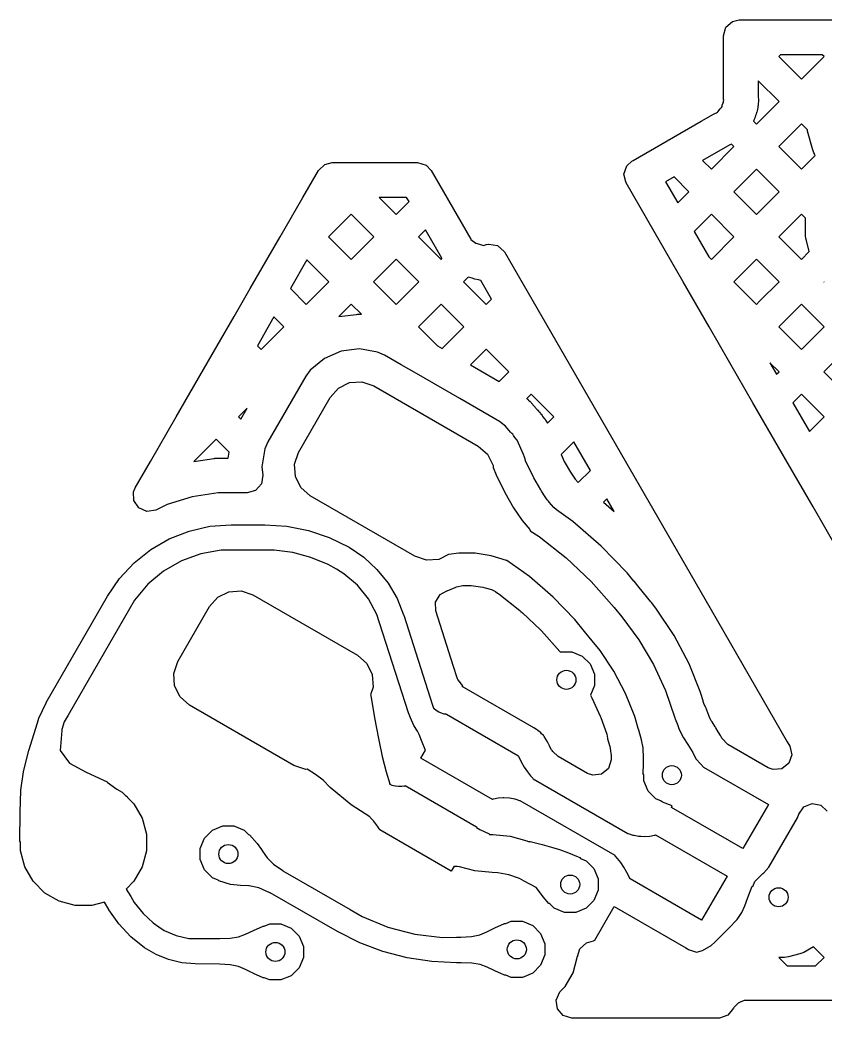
# Model space of a CAD drawing. Extents: x 121.6 to 197.9, y -113.4 to -69.2.
# Drawn here: x 160.05 to 166.39, y -95.25 to -87.4 of the extents above; entities that cross this region are included whole.
import ezdxf

# ---------------------------------------------------------------- set-up
doc = ezdxf.new("R2010")
doc.units = 0
doc.layers.add('BLACK', color=7, linetype='CONTINUOUS')

msp = doc.modelspace()

# ---------------------------------------------------------------- linework, layer by layer
at = {"layer": 'BLACK', "linetype": 'CONTINUOUS'}
for p, q in [((165.605184, -87.456961), (165.657988, -87.411206)), ((165.657988, -87.411206), (165.709499, -87.4)), ((165.709499, -87.4), (170.728989, -87.4)), ((165.585499, -87.524), (165.605184, -87.456961)), ((165.585499, -87.687811), (165.585499, -87.524)), ((166.035722, -87.673), (166.02091, -87.687811)), ((166.362482, -87.673), (166.035722, -87.673)), ((166.377293, -87.687811), (166.362482, -87.673)), ((165.585499, -88.00674), (165.585499, -87.687811)), ((166.02091, -87.687811), (166.199102, -87.866002)), ((166.199102, -87.866002), (166.377293, -87.687811)), ((166.023032, -88.042071), (165.858499, -87.877538)), ((165.858499, -87.877538), (165.858499, -87.996974)), ((165.858499, -87.996974), (165.860103, -88.009161)), ((165.574762, -88.079689), (165.576991, -88.071368)), ((165.576991, -88.071368), (165.582208, -88.056002)), ((165.582208, -88.056002), (165.582271, -88.055851)), ((165.582271, -88.055851), (165.585499, -88.048058)), ((165.58656, -88.022924), (165.585499, -88.00674)), ((165.585499, -88.048052), (165.587135, -88.039831)), ((165.585499, -88.048058), (165.585499, -88.048052)), ((165.587684, -88.031463), (165.58656, -88.022924)), ((165.587135, -88.039831), (165.587682, -88.031468)), ((165.587682, -88.031468), (165.587684, -88.031463)), ((165.844841, -88.220263), (166.023032, -88.042071)), ((165.85766, -88.076109), (165.855875, -88.088137)), ((165.857722, -88.075469), (165.85766, -88.076109)), ((165.857833, -88.074803), (165.857722, -88.075469)), ((165.859221, -88.062731), (165.857833, -88.074803)), ((165.860979, -88.035905), (165.859221, -88.062731)), ((165.860103, -88.009161), (165.861096, -88.021251)), ((165.861177, -88.023705), (165.860979, -88.035905)), ((165.861096, -88.021251), (165.861177, -88.023705)), ((165.410101, -88.196815), (165.508587, -88.139954)), ((165.508587, -88.139954), (165.523127, -88.132785)), ((165.523127, -88.132785), (165.531089, -88.129488)), ((165.531089, -88.129488), (165.531091, -88.129485)), ((165.531091, -88.129485), (165.538057, -88.12483)), ((165.538057, -88.12483), (165.544365, -88.119299)), ((165.544365, -88.119299), (165.544368, -88.119298)), ((165.544368, -88.119298), (165.54961, -88.112465)), ((165.54961, -88.112465), (165.560308, -88.100268)), ((165.560308, -88.100268), (165.566393, -88.094184)), ((165.566393, -88.094184), (165.566394, -88.09418)), ((165.566394, -88.09418), (165.571052, -88.08721)), ((165.571052, -88.08721), (165.574757, -88.079694)), ((165.574757, -88.079694), (165.574762, -88.079689)), ((165.838163, -88.151453), (165.834986, -88.163317)), ((165.842855, -88.140132), (165.838163, -88.151453)), ((165.846963, -88.128652), (165.842855, -88.140132)), ((165.847676, -88.126301), (165.846963, -88.128652)), ((165.85063, -88.114505), (165.847676, -88.126301)), ((165.855875, -88.088137), (165.85063, -88.114505)), ((164.875519, -88.505457), (165.410101, -88.196815)), ((165.825553, -88.188381), (165.821393, -88.196815)), ((165.821393, -88.196815), (165.844841, -88.220263)), ((165.830389, -88.177228), (165.825553, -88.188381)), ((165.831255, -88.174928), (165.830389, -88.177228)), ((165.834986, -88.163317), (165.831255, -88.174928)), ((166.199102, -88.218141), (166.02091, -88.396332)), ((166.246388, -88.265427), (166.199102, -88.218141)), ((166.246641, -88.266698), (166.246388, -88.265427)), ((166.248487, -88.274619), (166.246641, -88.266698)), ((166.285523, -88.412835), (166.248487, -88.274619)), ((165.63661, -88.381273), (165.421515, -88.505457)), ((165.647965, -88.376571), (165.63661, -88.381273)), ((165.648675, -88.376235), (165.647965, -88.376571)), ((165.668772, -88.396332), (165.648675, -88.376235)), ((165.490581, -88.574523), (165.668772, -88.396332)), ((166.02091, -88.396332), (166.199101, -88.574523)), ((166.199101, -88.574523), (166.307957, -88.465666)), ((166.287875, -88.420589), (166.285523, -88.412835)), ((166.288401, -88.422139), (166.287875, -88.420589)), ((166.291262, -88.429741), (166.288401, -88.422139)), ((166.298108, -88.44627), (166.291262, -88.429741)), ((166.30146, -88.453668), (166.298108, -88.44627)), ((166.302184, -88.455136), (166.30146, -88.453668)), ((166.306006, -88.462287), (166.302184, -88.455136)), ((166.307957, -88.465666), (166.306006, -88.462287)), ((162.398629, -88.58409), (162.449196, -88.535875)), ((162.449196, -88.535875), (162.506016, -88.522091)), ((162.506016, -88.522091), (163.178705, -88.522091)), ((163.178705, -88.522091), (163.245744, -88.541776)), ((163.245744, -88.541776), (163.286091, -88.58409)), ((164.80265, -88.6133), (164.825503, -88.547273)), ((164.825503, -88.547273), (164.864508, -88.511814)), ((164.864508, -88.511814), (164.875519, -88.505457)), ((165.421515, -88.505457), (165.490581, -88.574523)), ((162.276808, -88.795091), (162.398629, -88.58409)), ((163.286091, -88.58409), (163.382221, -88.750592)), ((164.817312, -88.673736), (164.80265, -88.6133)), ((165.844841, -88.572401), (165.666649, -88.750592)), ((166.023032, -88.750592), (165.844841, -88.572401)), ((164.819122, -88.681197), (164.817312, -88.673736)), ((165.039356, -89.062653), (164.819122, -88.681197)), ((165.198268, -88.634349), (165.130047, -88.673736)), ((165.130047, -88.673736), (165.225697, -88.839406)), ((165.314511, -88.750592), (165.198268, -88.634349)), ((163.382221, -88.750592), (163.598439, -89.125093)), ((165.225697, -88.839406), (165.314511, -88.750592)), ((165.666649, -88.750592), (165.844841, -88.928784)), ((165.844841, -88.928784), (166.023032, -88.750592)), ((162.097967, -89.104853), (162.276808, -88.795091)), ((163.09268, -88.795091), (162.877064, -88.795091)), ((162.877064, -88.795091), (163.010757, -88.928784)), ((163.010757, -88.928784), (163.111628, -88.827912)), ((163.111628, -88.827912), (163.09268, -88.795091)), ((162.656497, -88.926662), (162.478305, -89.104853)), ((162.834687, -89.104852), (162.656497, -88.926662)), ((165.49058, -88.926661), (165.354588, -89.062653)), ((165.668772, -89.104853), (165.49058, -88.926661)), ((166.199102, -88.926662), (166.02091, -89.104853)), ((166.219839, -88.947399), (166.199102, -88.926662)), ((166.2315, -88.95906), (166.219839, -88.947399)), ((166.2315, -89.081548), (166.2315, -88.95906)), ((163.240519, -89.051159), (163.186826, -89.104852)), ((163.369427, -89.274433), (163.240519, -89.051159)), ((165.268252, -89.459113), (165.039356, -89.062653)), ((165.354588, -89.062653), (165.469878, -89.26234)), ((166.231765, -89.089656), (166.2315, -89.081548)), ((166.231872, -89.091289), (166.231765, -89.089656)), ((166.232668, -89.09937), (166.231872, -89.091289)), ((161.862461, -89.512761), (162.097967, -89.104853)), ((162.478305, -89.104853), (162.656497, -89.283044)), ((162.656497, -89.283044), (162.834688, -89.104853)), ((162.834688, -89.104853), (162.834687, -89.104852)), ((163.186826, -89.104852), (163.365017, -89.283044)), ((163.598439, -89.125093), (163.599132, -89.126292)), ((163.599132, -89.126292), (163.636215, -89.154747)), ((163.636215, -89.154747), (163.638741, -89.156685)), ((163.638741, -89.156685), (163.683071, -89.168563)), ((163.683071, -89.168563), (163.690821, -89.170914)), ((163.690821, -89.170914), (163.699318, -89.173798)), ((163.699318, -89.173798), (163.719905, -89.165271)), ((163.719905, -89.165271), (163.736467, -89.163091)), ((163.736467, -89.163091), (163.736469, -89.163089)), ((163.736469, -89.163089), (163.738623, -89.162806)), ((163.738623, -89.162806), (163.807658, -89.173574)), ((163.807658, -89.173574), (163.859912, -89.219955)), ((165.490581, -89.283044), (165.668772, -89.104853)), ((166.02091, -89.104853), (166.199101, -89.283043)), ((166.235004, -89.117109), (166.232668, -89.09937)), ((166.236322, -89.125093), (166.235004, -89.117109)), ((166.236641, -89.126698), (166.236322, -89.125093)), ((166.238487, -89.134619), (166.236641, -89.126698)), ((166.26153, -89.220614), (166.238487, -89.134619)), ((163.859912, -89.219955), (163.862192, -89.223746)), ((163.862192, -89.223746), (165.438421, -91.953853)), ((166.199101, -89.283043), (166.26153, -89.220614)), ((162.308137, -89.286823), (162.177692, -89.512761)), ((162.480427, -89.459113), (162.308137, -89.286823)), ((163.010757, -89.280922), (162.832565, -89.459113)), ((163.188948, -89.459113), (163.010757, -89.280922)), ((163.365017, -89.283044), (163.371074, -89.276987)), ((163.371074, -89.276987), (163.369427, -89.274433)), ((165.469878, -89.26234), (165.490581, -89.283044)), ((165.844841, -89.280922), (165.666649, -89.459113)), ((166.023032, -89.459113), (165.844841, -89.280922)), ((162.302236, -89.637305), (162.480427, -89.459113)), ((162.832565, -89.459113), (163.010757, -89.637305)), ((163.010757, -89.637305), (163.188948, -89.459113)), ((163.577338, -89.422861), (163.541086, -89.459113)), ((163.541086, -89.459113), (163.719278, -89.637305)), ((163.607681, -89.430991), (163.577338, -89.422861)), ((163.629311, -89.438335), (163.607681, -89.430991)), ((163.657022, -89.444321), (163.629311, -89.438335)), ((163.657657, -89.444383), (163.657022, -89.444321)), ((163.677397, -89.449673), (163.657657, -89.444383)), ((163.761404, -89.595178), (163.677397, -89.449673)), ((165.472784, -89.813374), (165.268252, -89.459113)), ((165.666649, -89.459113), (165.844841, -89.637305)), ((165.8708, -89.611346), (166.023032, -89.459113)), ((166.3757, -89.458583), (166.37517, -89.459113)), ((166.37517, -89.459113), (166.378653, -89.462596)), ((166.377476, -89.461062), (166.3757, -89.458583)), ((166.378653, -89.462596), (166.377476, -89.461062)), ((161.735836, -89.732081), (161.862461, -89.512761)), ((162.177692, -89.512761), (162.302236, -89.637305)), ((162.656497, -89.635183), (162.559598, -89.732081)), ((162.736376, -89.715062), (162.656497, -89.635183)), ((163.365018, -89.635183), (163.186826, -89.813374)), ((163.543209, -89.813374), (163.365018, -89.635183)), ((163.719278, -89.637305), (163.761404, -89.595178)), ((165.844841, -89.637305), (165.8708, -89.611346)), ((166.199102, -89.635183), (166.02091, -89.813374)), ((166.377292, -89.813373), (166.199102, -89.635183)), ((162.559598, -89.732081), (162.697951, -89.715538)), ((162.697951, -89.715538), (162.706772, -89.714802)), ((162.706772, -89.714802), (162.708556, -89.714717)), ((162.708556, -89.714717), (162.717404, -89.714611)), ((162.717404, -89.714611), (162.736376, -89.715062)), ((161.603124, -89.961945), (161.735836, -89.732081)), ((162.0488, -89.736007), (161.918355, -89.961945)), ((162.126167, -89.813374), (162.0488, -89.736007)), ((161.947975, -89.991565), (162.126167, -89.813374)), ((163.186826, -89.813374), (163.335454, -89.962002)), ((163.372939, -89.983643), (163.543209, -89.813374)), ((165.635676, -90.095511), (165.472784, -89.813374)), ((166.02091, -89.813374), (166.199102, -89.991565)), ((166.199102, -89.991565), (166.377293, -89.813374)), ((166.377293, -89.813374), (166.377292, -89.813373)), ((161.279836, -90.521895), (161.603124, -89.961945)), ((161.918355, -89.961945), (161.947975, -89.991565)), ((162.577761, -90.004854), (162.445467, -90.061505)), ((162.577764, -90.004853), (162.577761, -90.004854)), ((162.72067, -89.987765), (162.577764, -90.004853)), ((162.720672, -89.987766), (162.72067, -89.987765)), ((162.862597, -90.011632), (162.720672, -89.987766)), ((162.862598, -90.011632), (162.862597, -90.011632)), ((162.8626, -90.011633), (162.862598, -90.011632)), ((162.917429, -90.035889), (162.8626, -90.011633)), ((163.050184, -90.112535), (162.917429, -90.035889)), ((163.335454, -89.962002), (163.372939, -89.983643)), ((163.719278, -89.989443), (163.596185, -90.112535)), ((163.897469, -90.167634), (163.719278, -89.989443)), ((166.553362, -89.989443), (166.37517, -90.167634)), ((162.445467, -90.061505), (162.334481, -90.153143)), ((163.169232, -90.181267), (163.050184, -90.112535)), ((163.596185, -90.112535), (163.822122, -90.242979)), ((165.817365, -90.410206), (165.635676, -90.095511)), ((165.950909, -90.095511), (166.003707, -90.18696)), ((166.023032, -90.167634), (165.950909, -90.095511)), ((162.334481, -90.153143), (162.299134, -90.201551)), ((163.510557, -90.37833), (163.169232, -90.181267)), ((163.822122, -90.242979), (163.897469, -90.167634)), ((166.003707, -90.18696), (166.023032, -90.167634)), ((166.37517, -90.167634), (166.553362, -90.345826)), ((162.299125, -90.201566), (162.001257, -90.717491)), ((162.299134, -90.201551), (162.299125, -90.201566)), ((162.556448, -90.294931), (162.643933, -90.251788)), ((162.643933, -90.251788), (162.741269, -90.245408)), ((162.741269, -90.245408), (162.833638, -90.276763)), ((162.492132, -90.36827), (162.556448, -90.294931)), ((162.833638, -90.276763), (163.656362, -90.751763)), ((164.073538, -90.343703), (164.038911, -90.37833)), ((164.251729, -90.521894), (164.073538, -90.343703)), ((166.199101, -90.343703), (166.132599, -90.410206)), ((166.377293, -90.521895), (166.199101, -90.343703)), ((162.242132, -90.801282), (162.492132, -90.36827)), ((163.823064, -90.558755), (163.510557, -90.37833)), ((164.038911, -90.37833), (164.039376, -90.37867)), ((164.039376, -90.37867), (164.045512, -90.383453)), ((164.045512, -90.383453), (164.046714, -90.384452)), ((164.046714, -90.384452), (164.052491, -90.389566)), ((164.052491, -90.389566), (164.064919, -90.401276)), ((164.064919, -90.401276), (164.070376, -90.406748)), ((164.070376, -90.406748), (164.071444, -90.407888)), ((164.071444, -90.407888), (164.076571, -90.413715)), ((164.076571, -90.413715), (164.114612, -90.459788)), ((166.076702, -90.85939), (165.817365, -90.410206)), ((166.132599, -90.410206), (166.263044, -90.636143)), ((161.838793, -90.452886), (161.769785, -90.521895)), ((161.788275, -90.540385), (161.838793, -90.452886)), ((164.114612, -90.459788), (164.117522, -90.4625)), ((164.117522, -90.4625), (164.120733, -90.465603)), ((164.120733, -90.465603), (164.121352, -90.466223)), ((164.121352, -90.466223), (164.124287, -90.469264)), ((164.124287, -90.469264), (164.130826, -90.476276)), ((164.130826, -90.476276), (164.133737, -90.47951)), ((164.133737, -90.47951), (164.134314, -90.480174)), ((164.134314, -90.480174), (164.137126, -90.483527)), ((164.137126, -90.483527), (164.14724, -90.496031)), ((164.14724, -90.496031), (164.149877, -90.49941)), ((164.149877, -90.49941), (164.150405, -90.500111)), ((164.150405, -90.500111), (164.153, -90.503687)), ((164.153, -90.503687), (164.158496, -90.511552)), ((161.077634, -90.872119), (161.279836, -90.521895)), ((161.769785, -90.521895), (161.788275, -90.540385)), ((163.82307, -90.558759), (163.823064, -90.558755)), ((163.823071, -90.55876), (163.82307, -90.558759)), ((163.837211, -90.569085), (163.823071, -90.55876)), ((163.87149, -90.594115), (163.837211, -90.569085)), ((164.158496, -90.511552), (164.16093, -90.515169)), ((164.16093, -90.515169), (164.161408, -90.515907)), ((164.161408, -90.515907), (164.162827, -90.518185)), ((164.162827, -90.518185), (164.179855, -90.538807)), ((164.179855, -90.538807), (164.185248, -90.545836)), ((164.185248, -90.545836), (164.186284, -90.547291)), ((164.186284, -90.547291), (164.191154, -90.554675)), ((164.191154, -90.554675), (164.201315, -90.571345)), ((164.201315, -90.571345), (164.201661, -90.571962)), ((164.201661, -90.571962), (164.251729, -90.521894)), ((166.263044, -90.636143), (166.377293, -90.521895)), ((163.871492, -90.594116), (163.87149, -90.594115)), ((163.91029, -90.641106), (163.871492, -90.594116)), ((163.921364, -90.652866), (163.91029, -90.641106)), ((163.927889, -90.658947), (163.921364, -90.652866)), ((163.931971, -90.663993), (163.927889, -90.658947)), ((163.931972, -90.663995), (163.931971, -90.663993)), ((163.934519, -90.668248), (163.931972, -90.663995)), ((161.593714, -90.697963), (161.419558, -90.872119)), ((161.695547, -90.799796), (161.593714, -90.697963)), ((162.001257, -90.717491), (161.977, -90.772322)), ((163.945275, -90.683478), (163.934519, -90.668248)), ((163.963125, -90.705097), (163.945275, -90.683478)), ((163.963125, -90.705098), (163.963125, -90.705097)), ((163.963126, -90.705099), (163.963125, -90.705098)), ((164.011479, -90.818015), (163.963126, -90.705099)), ((164.408969, -90.716793), (164.307747, -90.818015)), ((164.539414, -90.94273), (164.408969, -90.716793)), ((161.687698, -90.846472), (161.695547, -90.799796)), ((161.977, -90.772322), (161.953134, -90.914247)), ((162.210777, -90.893651), (162.242132, -90.801282)), ((163.656362, -90.751763), (163.729701, -90.816079)), ((163.729701, -90.816079), (163.772844, -90.903565)), ((164.019778, -90.837395), (164.011479, -90.818015)), ((164.307747, -90.818015), (164.333614, -90.871486)), ((160.956991, -91.081078), (161.077634, -90.872119)), ((161.419558, -90.872119), (161.574464, -90.848766)), ((161.574464, -90.848766), (161.579023, -90.848165)), ((161.579023, -90.848165), (161.579952, -90.84806)), ((161.579952, -90.84806), (161.584604, -90.847622)), ((161.584604, -90.847622), (161.594791, -90.846858)), ((161.594791, -90.846858), (161.599422, -90.846598)), ((161.599422, -90.846598), (161.600356, -90.846563)), ((161.600356, -90.846563), (161.604994, -90.846476)), ((161.604994, -90.846476), (161.687698, -90.846472)), ((162.217156, -90.990987), (162.210777, -90.893651)), ((164.022075, -90.845967), (164.019778, -90.837395)), ((164.022703, -90.845798), (164.022075, -90.845967)), ((164.028073, -90.866068), (164.022703, -90.845798)), ((164.029177, -90.868686), (164.028073, -90.866068)), ((164.031802, -90.874492), (164.029177, -90.868686)), ((164.074257, -90.962252), (164.031802, -90.874492)), ((164.333614, -90.871486), (164.381867, -90.956563)), ((166.290914, -91.230416), (166.076702, -90.85939)), ((161.961089, -90.980778), (161.949503, -91.04968)), ((161.953134, -90.914247), (161.953133, -90.914249)), ((161.953133, -90.914249), (161.961089, -90.980778)), ((163.772844, -90.903565), (163.773993, -90.921108)), ((163.773993, -90.921108), (163.797554, -90.976975)), ((163.797554, -90.976975), (163.797555, -90.976977)), ((163.797555, -90.976977), (163.865387, -91.117197)), ((164.089983, -90.994761), (164.074257, -90.962252)), ((164.381867, -90.956563), (164.420168, -91.012448)), ((164.44315, -91.038994), (164.539414, -90.94273)), ((161.949503, -91.04968), (161.902505, -91.101381)), ((162.260299, -91.078473), (162.217156, -90.990987)), ((164.093748, -91.001936), (164.089983, -90.994761)), ((164.147526, -91.096755), (164.093748, -91.001936)), ((164.420168, -91.012448), (164.44315, -91.038994)), ((160.944714, -91.110577), (160.956991, -91.081078)), ((160.946141, -91.180432), (160.944714, -91.110577)), ((161.610103, -91.119476), (161.40616, -91.150223)), ((161.610116, -91.119475), (161.610103, -91.119476)), ((161.764533, -91.11947), (161.610116, -91.119475)), ((161.764629, -91.119498), (161.764533, -91.11947)), ((161.778736, -91.119498), (161.764629, -91.119498)), ((161.77876, -91.1195), (161.778736, -91.119498)), ((161.837966, -91.1195), (161.77876, -91.1195)), ((161.902505, -91.101381), (161.837966, -91.1195)), ((162.333638, -91.142789), (162.260299, -91.078473)), ((163.865387, -91.117197), (163.865396, -91.117213)), ((163.865396, -91.117213), (163.933235, -91.236825)), ((164.153103, -91.105682), (164.147526, -91.096755)), ((164.183629, -91.150223), (164.153103, -91.105682)), ((160.985108, -91.238427), (160.946141, -91.180432)), ((161.209056, -91.211029), (161.118184, -91.254794)), ((161.40616, -91.150223), (161.209056, -91.211029)), ((163.156362, -91.617789), (162.333638, -91.142789)), ((164.199734, -91.173721), (164.183629, -91.150223)), ((164.20827, -91.184783), (164.199734, -91.173721)), ((164.215413, -91.193033), (164.20827, -91.184783)), ((164.251134, -91.234293), (164.215413, -91.193033)), ((164.668306, -91.165977), (164.64125, -91.193033)), ((164.64125, -91.193033), (164.726204, -91.266258)), ((164.726204, -91.266258), (164.668306, -91.165977)), ((161.049243, -91.266148), (160.985108, -91.238427)), ((161.118184, -91.254794), (161.049243, -91.266148)), ((163.933235, -91.236825), (164.001088, -91.335828)), ((164.272476, -91.253795), (164.251134, -91.234293)), ((164.400089, -91.345582), (164.272476, -91.253795)), ((166.495446, -91.584676), (166.290914, -91.230416)), ((161.545478, -91.382552), (161.713253, -91.369972)), ((161.713253, -91.369972), (161.713253, -91.37)), ((161.713253, -91.37), (161.713254, -91.37)), ((161.713254, -91.37), (161.713257, -91.37)), ((161.713257, -91.37), (161.97703, -91.37)), ((161.97703, -91.37), (161.977031, -91.37)), ((161.977031, -91.37), (161.977032, -91.37)), ((161.977032, -91.37), (162.15006, -91.381345)), ((164.001088, -91.335828), (164.062701, -91.406995)), ((164.400098, -91.345589), (164.400089, -91.345582)), ((164.400103, -91.345593), (164.400098, -91.345589)), ((164.400113, -91.345601), (164.400103, -91.345593)), ((164.400122, -91.345609), (164.400113, -91.345601)), ((164.622705, -91.537464), (164.400122, -91.345609)), ((161.224839, -91.481467), (161.381452, -91.419995)), ((161.381452, -91.419995), (161.545478, -91.382552)), ((162.15006, -91.381345), (162.320126, -91.415178)), ((162.320126, -91.415178), (162.484321, -91.47092)), ((164.062701, -91.406995), (164.065525, -91.415493)), ((164.065525, -91.415493), (164.064787, -91.417438)), ((164.064787, -91.417438), (164.134567, -91.463117)), ((161.079136, -91.565593), (161.224839, -91.481467)), ((162.484321, -91.47092), (162.639752, -91.547576)), ((164.134567, -91.463117), (164.347886, -91.631241)), ((160.947598, -91.670495), (161.079136, -91.565593)), ((161.47276, -91.598108), (161.320554, -91.653511)), ((161.632273, -91.569975), (161.47276, -91.598108)), ((161.712972, -91.569972), (161.632273, -91.569975)), ((161.713257, -91.57), (161.712972, -91.569972)), ((161.713261, -91.57), (161.713257, -91.57)), ((161.977028, -91.57), (161.713261, -91.57)), ((162.050804, -91.570002), (161.977028, -91.57)), ((162.197095, -91.589265), (162.050804, -91.570002)), ((162.339619, -91.627459), (162.197095, -91.589265)), ((162.639752, -91.547576), (162.639845, -91.547601)), ((162.639845, -91.547601), (162.639848, -91.547604)), ((162.639848, -91.547604), (162.755581, -91.626322)), ((163.423126, -91.604762), (163.346067, -91.642764)), ((163.503915, -91.593069), (163.423126, -91.604762)), ((163.50392, -91.593069), (163.503915, -91.593069)), ((163.503921, -91.593069), (163.50392, -91.593069)), ((163.507849, -91.593089), (163.503921, -91.593069)), ((163.631515, -91.593741), (163.507849, -91.593089)), ((163.759099, -91.61355), (163.631515, -91.593741)), ((164.622719, -91.537477), (164.622705, -91.537464)), ((164.827613, -91.748127), (164.622719, -91.537477)), ((160.833163, -91.793829), (160.947598, -91.670495)), ((161.320554, -91.653511), (161.180281, -91.734502)), ((162.475939, -91.683929), (162.339619, -91.627459)), ((162.53983, -91.720819), (162.475939, -91.683929)), ((162.755581, -91.626322), (162.85851, -91.721178)), ((163.248731, -91.649144), (163.156362, -91.617789)), ((163.346067, -91.642764), (163.248731, -91.649144)), ((163.759117, -91.613554), (163.759099, -91.61355)), ((163.878933, -91.650131), (163.759117, -91.613554)), ((163.880967, -91.650297), (163.878933, -91.650131)), ((164.059021, -91.778365), (163.880967, -91.650297)), ((164.347886, -91.631241), (164.54563, -91.817434)), ((161.180281, -91.734502), (161.056202, -91.83862)), ((162.539838, -91.720804), (162.53983, -91.720819)), ((162.599903, -91.755459), (162.539838, -91.720804)), ((162.705281, -91.845628), (162.599903, -91.755459)), ((162.85851, -91.721178), (162.946401, -91.830114)), ((164.827632, -91.748149), (164.827613, -91.748127)), ((164.88193, -91.814749), (164.827632, -91.748149)), ((160.738388, -91.93284), (160.833163, -91.793829)), ((161.056202, -91.83862), (160.952087, -91.962702)), ((162.946401, -91.830114), (163.017351, -91.950771)), ((164.24497, -91.938644), (164.059021, -91.778365)), ((164.54563, -91.817434), (164.726102, -92.020064)), ((164.882256, -91.8151), (164.88193, -91.814749)), ((164.921475, -91.863233), (164.882256, -91.8151)), ((161.606448, -91.940379), (161.693933, -91.897236)), ((161.693933, -91.897236), (161.791269, -91.890856)), ((161.791269, -91.890856), (161.883638, -91.922211)), ((161.883638, -91.922211), (162.706362, -92.397211)), ((162.792368, -91.953567), (162.705281, -91.845628)), ((163.32086, -91.978507), (163.357151, -91.918801)), ((163.357151, -91.918801), (163.408581, -91.890677)), ((163.408581, -91.890677), (163.412226, -91.889699)), ((163.412226, -91.889699), (163.412233, -91.889699)), ((163.412233, -91.889699), (163.473736, -91.863362)), ((163.473736, -91.863362), (163.48453, -91.85874)), ((163.48453, -91.85874), (163.533993, -91.84873)), ((163.533993, -91.84873), (163.601885, -91.849087)), ((163.601885, -91.849087), (163.620251, -91.850552)), ((163.620251, -91.850552), (163.693191, -91.861877)), ((163.693191, -91.861877), (163.710367, -91.865811)), ((163.710367, -91.865811), (163.759451, -91.880796)), ((163.759451, -91.880796), (163.791153, -91.895641)), ((163.791153, -91.895641), (163.808581, -91.907049)), ((163.808581, -91.907049), (163.817405, -91.913397)), ((163.817405, -91.913397), (163.982978, -92.04389)), ((165.013938, -91.976711), (164.921475, -91.863233)), ((160.256609, -92.767306), (160.738388, -91.93284)), ((160.952087, -91.962702), (160.911594, -92.03284)), ((161.542132, -92.013718), (161.606448, -91.940379)), ((162.858219, -92.075627), (162.792368, -91.953567)), ((163.017351, -91.950771), (163.069432, -92.07957)), ((163.322608, -92.048352), (163.32086, -91.978507)), ((164.41614, -92.114622), (164.24497, -91.938644)), ((165.013938, -91.976712), (165.013938, -91.976711)), ((165.021044, -91.985433), (165.013938, -91.976712)), ((165.021051, -91.985444), (165.021044, -91.985433)), ((165.059876, -92.033093), (165.021051, -91.985444)), ((165.438421, -91.953853), (166.086993, -93.077214)), ((160.911591, -92.032842), (160.429815, -92.867306)), ((160.911594, -92.03284), (160.911591, -92.032842)), ((161.292132, -92.44673), (161.542132, -92.013718)), ((162.879392, -92.141661), (162.858219, -92.075627)), ((163.069432, -92.07957), (163.069845, -92.080523)), ((163.459922, -92.476079), (163.322608, -92.048352)), ((163.982978, -92.04389), (163.984189, -92.044844)), ((163.984189, -92.044844), (163.992436, -92.051952)), ((163.992436, -92.051952), (164.004556, -92.063364)), ((164.004556, -92.063364), (164.147045, -92.19753)), ((164.726102, -92.020064), (164.726286, -92.020249)), ((164.726286, -92.020249), (164.786435, -92.094068)), ((165.059878, -92.033096), (165.059876, -92.033093)), ((165.19821, -92.242425), (165.059878, -92.033096)), ((162.879416, -92.141653), (162.879392, -92.141661)), ((162.879417, -92.141657), (162.879416, -92.141653)), ((163.106561, -92.8492), (162.879417, -92.141657)), ((163.069845, -92.080523), (163.296989, -92.788067)), ((164.493702, -92.209757), (164.41614, -92.114622)), ((164.786435, -92.094068), (164.786448, -92.094088)), ((164.786448, -92.094088), (164.920058, -92.275872)), ((164.147045, -92.19753), (164.154638, -92.205336)), ((164.154638, -92.205336), (164.297908, -92.366198)), ((164.493713, -92.209748), (164.493702, -92.209757)), ((164.493714, -92.209749), (164.493713, -92.209748)), ((164.553863, -92.283569), (164.493714, -92.209749)), ((164.615752, -92.359528), (164.553862, -92.283569)), ((164.553862, -92.283569), (164.553863, -92.283569)), ((164.920058, -92.275872), (165.034914, -92.470078)), ((165.198223, -92.242448), (165.19821, -92.242425)), ((165.315013, -92.464494), (165.198223, -92.242448)), ((164.297908, -92.366198), (164.301437, -92.370341)), ((164.301437, -92.370341), (164.301994, -92.371025)), ((164.301994, -92.371025), (164.306105, -92.369323)), ((164.306105, -92.369323), (164.393895, -92.369323)), ((164.393895, -92.369323), (164.475003, -92.402919)), ((164.72379, -92.523014), (164.615752, -92.359528)), ((161.260777, -92.539099), (161.292132, -92.44673)), ((162.706362, -92.397211), (162.779701, -92.461527)), ((162.779701, -92.461527), (162.822844, -92.549013)), ((164.475003, -92.402919), (164.537081, -92.464997)), ((164.537081, -92.464997), (164.570677, -92.546105)), ((165.034914, -92.470078), (165.129859, -92.674755)), ((165.315019, -92.464506), (165.315013, -92.464494)), ((165.402647, -92.681088), (165.315019, -92.464506)), ((161.267156, -92.636435), (161.260777, -92.539099)), ((162.822844, -92.549013), (162.829223, -92.646349)), ((163.49375, -92.581453), (163.459922, -92.476079)), ((164.570677, -92.546105), (164.570677, -92.633895)), ((164.81501, -92.696447), (164.72379, -92.523014)), ((163.495938, -92.587692), (163.49375, -92.581453)), ((163.533826, -92.637576), (163.495938, -92.587692)), ((161.310299, -92.723921), (161.267156, -92.636435)), ((162.829223, -92.646349), (162.80872, -92.706748)), ((162.80872, -92.706748), (162.809015, -92.706924)), ((162.809015, -92.706924), (162.811183, -92.712026)), ((163.530818, -92.642788), (163.533826, -92.637576)), ((164.093734, -92.967788), (163.530818, -92.642788)), ((164.570677, -92.633895), (164.538691, -92.711114)), ((164.888507, -92.878101), (164.81501, -92.696447)), ((165.129859, -92.674755), (165.203875, -92.887652)), ((165.409126, -92.697102), (165.402647, -92.681088)), ((165.425886, -92.75437), (165.409126, -92.697102)), ((160.198351, -92.892293), (160.255445, -92.769873)), ((160.255445, -92.769873), (160.256609, -92.767306)), ((161.383638, -92.788237), (161.310299, -92.723921)), ((162.811183, -92.712026), (162.84, -92.887719)), ((164.538691, -92.711114), (164.544542, -92.721006)), ((164.544542, -92.721006), (164.550298, -92.731948)), ((164.550298, -92.731948), (164.61694, -92.875611)), ((165.427228, -92.758955), (165.425886, -92.75437)), ((165.427289, -92.759121), (165.427228, -92.758955)), ((165.432045, -92.775373), (165.427289, -92.759121)), ((165.44436, -92.803733), (165.432045, -92.775373)), ((162.206362, -93.263237), (161.383638, -92.788237)), ((163.106549, -92.849213), (163.106564, -92.849208)), ((163.123272, -92.888464), (163.106549, -92.849213)), ((163.106563, -92.849206), (163.106561, -92.8492)), ((163.106564, -92.849208), (163.106563, -92.849206)), ((163.296989, -92.788067), (163.297021, -92.788219)), ((163.297021, -92.788219), (163.305218, -92.813576)), ((163.305218, -92.813576), (163.307767, -92.813729)), ((163.307767, -92.813729), (163.310019, -92.815162)), ((163.310019, -92.815162), (163.325141, -92.827421)), ((163.325141, -92.827421), (163.34531, -92.840419)), ((163.34531, -92.840419), (163.345313, -92.84042)), ((163.345313, -92.84042), (163.345314, -92.840421)), ((163.345314, -92.840421), (163.365474, -92.850062)), ((163.365474, -92.850062), (163.365476, -92.850062)), ((163.365476, -92.850062), (163.365479, -92.850064)), ((163.365479, -92.850064), (163.376714, -92.853569)), ((163.376714, -92.853569), (163.38564, -92.856354)), ((163.38564, -92.856354), (163.385644, -92.856354)), ((163.385644, -92.856354), (163.385648, -92.856356)), ((163.385648, -92.856356), (163.400003, -92.858447)), ((163.400003, -92.858447), (163.404693, -92.861242)), ((163.404693, -92.861242), (163.405818, -92.859295)), ((163.405818, -92.859295), (163.968734, -93.184295)), ((165.447046, -92.808268), (165.44436, -92.803733)), ((165.469695, -92.870124), (165.447046, -92.808268)), ((160.119498, -93.145748), (160.187711, -92.928591)), ((160.187711, -92.928591), (160.189052, -92.926989)), ((160.189052, -92.926989), (160.198351, -92.892293)), ((160.398769, -92.92113), (160.379054, -92.981792)), ((160.429837, -92.867327), (160.398769, -92.92113)), ((160.429815, -92.867306), (160.429811, -92.867311)), ((160.429811, -92.867311), (160.429811, -92.867312)), ((160.429811, -92.867312), (160.429837, -92.867327)), ((162.84, -92.887719), (162.87019, -93.050786)), ((163.123322, -92.888802), (163.123272, -92.888464)), ((163.123654, -92.889359), (163.123322, -92.888802)), ((163.149335, -92.949633), (163.123654, -92.889359)), ((164.61694, -92.875611), (164.621577, -92.887072)), ((164.621577, -92.887072), (164.66696, -93.017611)), ((164.916028, -92.972136), (164.888507, -92.878101)), ((165.203875, -92.887652), (165.203961, -92.887865)), ((165.203961, -92.887865), (165.206, -92.894832)), ((165.206, -92.894832), (165.207124, -92.896118)), ((165.207124, -92.896118), (165.223316, -92.940339)), ((165.223316, -92.940339), (165.238298, -92.981257)), ((165.476232, -92.884909), (165.469695, -92.870124)), ((165.490084, -92.911418), (165.476232, -92.884909)), ((165.495918, -92.921417), (165.490084, -92.911418)), ((165.520675, -92.959613), (165.495918, -92.921417)), ((160.38059, -92.988455), (160.36587, -93.14639)), ((160.379054, -92.981792), (160.379365, -92.982058)), ((160.379365, -92.982058), (160.38059, -92.988455)), ((163.178487, -92.993466), (163.149335, -92.949633)), ((163.190725, -93.019891), (163.178487, -92.993466)), ((163.215646, -93.079703), (163.190725, -93.019891)), ((164.093983, -92.967355), (164.093734, -92.967788)), ((164.115353, -92.979693), (164.093983, -92.967355)), ((164.122718, -92.986152), (164.115353, -92.979693)), ((164.138346, -92.997816), (164.122718, -92.986152)), ((164.145442, -93.00229), (164.138346, -92.997816)), ((164.145443, -93.002291), (164.145442, -93.00229)), ((164.155294, -93.013413), (164.145443, -93.002291)), ((164.166369, -93.024433), (164.155294, -93.013413)), ((164.66696, -93.017611), (164.673445, -93.048491)), ((164.916039, -92.972133), (164.916028, -92.972136)), ((164.916039, -92.972135), (164.916039, -92.972133)), ((164.919831, -92.985092), (164.916039, -92.972135)), ((164.919806, -92.985309), (164.919831, -92.985092)), ((164.94154, -93.062145), (164.919806, -92.985309)), ((165.238298, -92.981257), (165.238299, -92.98126)), ((165.238299, -92.98126), (165.2383, -92.981261)), ((165.2383, -92.981261), (165.271863, -93.045491)), ((165.522818, -92.962977), (165.520675, -92.959613)), ((165.523014, -92.96329), (165.522818, -92.962977)), ((165.523047, -92.963344), (165.523014, -92.96329)), ((165.525156, -92.966771), (165.523047, -92.963344)), ((165.544279, -92.998419), (165.525156, -92.966771)), ((165.562621, -93.028773), (165.544279, -92.998419)), ((162.87019, -93.050786), (162.900386, -93.192892)), ((163.238127, -93.139074), (163.215646, -93.079703)), ((164.171363, -93.028812), (164.166369, -93.024433)), ((164.172527, -93.030329), (164.171363, -93.028812)), ((164.176064, -93.036418), (164.172527, -93.030329)), ((164.175912, -93.036512), (164.176064, -93.036418)), ((164.200622, -93.076763), (164.175912, -93.036512)), ((164.200628, -93.076773), (164.200622, -93.076763)), ((164.217365, -93.110275), (164.200628, -93.076773)), ((164.673445, -93.048491), (164.67395, -93.054842)), ((164.67395, -93.054842), (164.673952, -93.054853)), ((164.673952, -93.054853), (164.69113, -93.115584)), ((164.953646, -93.125967), (164.94154, -93.062145)), ((165.271863, -93.045491), (165.306271, -93.098578)), ((165.306271, -93.098578), (165.306467, -93.098891)), ((165.306467, -93.098891), (165.343945, -93.160913)), ((165.568341, -93.038817), (165.562621, -93.028773)), ((165.569157, -93.04025), (165.568341, -93.038817)), ((165.569722, -93.041304), (165.569157, -93.04025)), ((165.572582, -93.046986), (165.569722, -93.041304)), ((165.573125, -93.048053), (165.572582, -93.046986)), ((165.621341, -93.09862), (165.573125, -93.048053)), ((165.937584, -93.281203), (165.621341, -93.09862)), ((166.086993, -93.077214), (166.106971, -93.111816)), ((160.077391, -93.311205), (160.119339, -93.146308)), ((160.119339, -93.146308), (160.119498, -93.145748)), ((160.36587, -93.14639), (160.438932, -93.245882)), ((163.205818, -93.205705), (163.241886, -93.143232)), ((163.239691, -93.141925), (163.238127, -93.139074)), ((163.241886, -93.143232), (163.239691, -93.141925)), ((164.220496, -93.116145), (164.217365, -93.110275)), ((164.233873, -93.139662), (164.220496, -93.116145)), ((164.238177, -93.146675), (164.233873, -93.139662)), ((164.242748, -93.153598), (164.238177, -93.146675)), ((164.284227, -93.192662), (164.242748, -93.153598)), ((164.69113, -93.115584), (164.693634, -93.126205)), ((164.693634, -93.126205), (164.698185, -93.150192)), ((164.698185, -93.150192), (164.700116, -93.165584)), ((164.700116, -93.165584), (164.701254, -93.183853)), ((164.953646, -93.125971), (164.953646, -93.125967)), ((164.953647, -93.125975), (164.953646, -93.125971)), ((164.955054, -93.148596), (164.953647, -93.125975)), ((164.957162, -93.182444), (164.955054, -93.148596)), ((165.343945, -93.160913), (165.344513, -93.161973)), ((165.344513, -93.161973), (165.367483, -93.21067)), ((166.106971, -93.111816), (166.123444, -93.179716)), ((160.438932, -93.245882), (160.438933, -93.245883)), ((160.438933, -93.245883), (160.438935, -93.245885)), ((160.438935, -93.245885), (160.572004, -93.315486)), ((162.900386, -93.192892), (162.930581, -93.313992)), ((163.768734, -93.530705), (163.205818, -93.205705)), ((163.968734, -93.184295), (163.96729, -93.186794)), ((163.96729, -93.186794), (163.969647, -93.187698)), ((163.969647, -93.187698), (163.972061, -93.190955)), ((163.972061, -93.190955), (163.993374, -93.233615)), ((163.993374, -93.233615), (163.993378, -93.233622)), ((163.993378, -93.233622), (163.993379, -93.233624)), ((163.993379, -93.233624), (164.018013, -93.276932)), ((164.515112, -93.325963), (164.284227, -93.192662)), ((164.7011, -93.220329), (164.680469, -93.287084)), ((164.701482, -93.193315), (164.7011, -93.220329)), ((164.701254, -93.183853), (164.701482, -93.193315)), ((164.955158, -93.328193), (164.956231, -93.248244)), ((164.956231, -93.248235), (164.956307, -93.242842)), ((164.956231, -93.248244), (164.956231, -93.248235)), ((164.956307, -93.242842), (164.957162, -93.182444)), ((165.367483, -93.21067), (165.408349, -93.253529)), ((165.408349, -93.253529), (165.408613, -93.253816)), ((165.408613, -93.253816), (165.429268, -93.276978)), ((166.100591, -93.245743), (166.04567, -93.288934)), ((166.123444, -93.179716), (166.100591, -93.245743)), ((160.056935, -93.45796), (160.077148, -93.312445)), ((160.077148, -93.312445), (160.077391, -93.311205)), ((160.572004, -93.315486), (160.735395, -93.392566)), ((162.298731, -93.294592), (162.206362, -93.263237)), ((162.310612, -93.293813), (162.298731, -93.294592)), ((162.374495, -93.334329), (162.310612, -93.293813)), ((162.436078, -93.379346), (162.374495, -93.334329)), ((162.930581, -93.313992), (162.930592, -93.314032)), ((162.930592, -93.314032), (162.959303, -93.409205)), ((164.018013, -93.276932), (164.018014, -93.276934)), ((164.018014, -93.276934), (164.042664, -93.314266)), ((164.042664, -93.314266), (164.067295, -93.345573)), ((164.557731, -93.341052), (164.515112, -93.325963)), ((164.627023, -93.332087), (164.557731, -93.341052)), ((164.680469, -93.287084), (164.627023, -93.332087)), ((164.955157, -93.3283), (164.955158, -93.328193)), ((164.958549, -93.336588), (164.955157, -93.3283)), ((165.429268, -93.276978), (165.939182, -93.571378)), ((165.976117, -93.295575), (165.937584, -93.281203)), ((166.04567, -93.288934), (165.976117, -93.295575)), ((160.735395, -93.392566), (160.737352, -93.393736)), ((160.737352, -93.393736), (160.812022, -93.448867)), ((162.490005, -93.435498), (162.436078, -93.379346)), ((162.959303, -93.409205), (162.959104, -93.411193)), ((162.959104, -93.411193), (162.95947, -93.41121)), ((162.95947, -93.41121), (162.976252, -93.417184)), ((164.067295, -93.345573), (164.085765, -93.364553)), ((164.085765, -93.364553), (164.087203, -93.368162)), ((164.087203, -93.368162), (164.833006, -93.798752)), ((164.959323, -93.336912), (164.958549, -93.336588)), ((164.959323, -93.383895), (164.959323, -93.336912)), ((164.992919, -93.465003), (164.959323, -93.383895)), ((160.050408, -93.629803), (160.056835, -93.459093)), ((160.056835, -93.459093), (160.056935, -93.45796)), ((160.812022, -93.448867), (160.854381, -93.473323)), ((160.854381, -93.473323), (160.880439, -93.499381)), ((162.656222, -93.572564), (162.490005, -93.435498)), ((162.976252, -93.417184), (163.002131, -93.423395)), ((163.002131, -93.423395), (163.002137, -93.423395)), ((163.002137, -93.423395), (163.002138, -93.423396)), ((163.002138, -93.423396), (163.004598, -93.423701)), ((163.004598, -93.423701), (163.028009, -93.426607)), ((163.028009, -93.426607), (163.053888, -93.426818)), ((163.053888, -93.426818), (163.072009, -93.424865)), ((163.072009, -93.424865), (163.078231, -93.426691)), ((163.078231, -93.426691), (163.080818, -93.422212)), ((163.080818, -93.422212), (163.643734, -93.747212)), ((165.054997, -93.527081), (164.992919, -93.465003)), ((160.880439, -93.499381), (160.892627, -93.50838)), ((160.892627, -93.50838), (160.897248, -93.51605)), ((160.897248, -93.51605), (160.89722, -93.516162)), ((160.89722, -93.516162), (160.946677, -93.565619)), ((160.946677, -93.565619), (161.01194, -93.678658)), ((163.7705, -93.527646), (163.768734, -93.530705)), ((163.777258, -93.528924), (163.7705, -93.527646)), ((163.813369, -93.521384), (163.777258, -93.528924)), ((163.851638, -93.518537), (163.813369, -93.521384)), ((163.858016, -93.518063), (163.851638, -93.518537)), ((163.858017, -93.518063), (163.858016, -93.518063)), ((163.858023, -93.518062), (163.858017, -93.518063)), ((163.90265, -93.520742), (163.858023, -93.518062)), ((163.902663, -93.520744), (163.90265, -93.520742)), ((163.947289, -93.52942), (163.902663, -93.520744)), ((163.947292, -93.529421), (163.947289, -93.52942)), ((163.947297, -93.529422), (163.947292, -93.529421)), ((163.982907, -93.541132), (163.947297, -93.529422)), ((163.98699, -93.541245), (163.982907, -93.541132)), ((164.732796, -93.971837), (163.98699, -93.541245)), ((165.098597, -93.54514), (165.054997, -93.527081)), ((165.098625, -93.545991), (165.098597, -93.54514)), ((165.105161, -93.552112), (165.098625, -93.545991)), ((165.182866, -93.581354), (165.105161, -93.552112)), ((165.939182, -93.571378), (165.739182, -93.917788)), ((166.218356, -93.5895), (166.283064, -93.563145)), ((166.283064, -93.563145), (166.351749, -93.575958)), ((160.050019, -93.858303), (160.050401, -93.630152)), ((160.050401, -93.630152), (160.050408, -93.629803)), ((162.802542, -93.667081), (162.656222, -93.572564)), ((165.176266, -93.592788), (165.182866, -93.581354)), ((165.739182, -93.917788), (165.176266, -93.592788)), ((166.168459, -93.67526), (166.178169, -93.646652)), ((166.178169, -93.646652), (166.218356, -93.5895)), ((166.351749, -93.575958), (166.402603, -93.623871)), ((161.01194, -93.678658), (161.045722, -93.804737)), ((162.805392, -93.672822), (162.802542, -93.667081)), ((162.811777, -93.678393), (162.805392, -93.672822)), ((162.814621, -93.680874), (162.811777, -93.678393)), ((162.814628, -93.680882), (162.814621, -93.680874)), ((162.814638, -93.680891), (162.814628, -93.680882)), ((162.83116, -93.6983), (162.814638, -93.680891)), ((162.83117, -93.698311), (162.83116, -93.6983)), ((162.847719, -93.718747), (162.83117, -93.698311)), ((162.847721, -93.71875), (162.847719, -93.718747)), ((162.864266, -93.742181), (162.847721, -93.71875)), ((165.943785, -94.064406), (166.168459, -93.67526)), ((161.045722, -93.804737), (161.045722, -93.935263)), ((161.502919, -93.834997), (161.564997, -93.772919)), ((161.564997, -93.772919), (161.646105, -93.739323)), ((161.646105, -93.739323), (161.733895, -93.739323)), ((161.733895, -93.739323), (161.815003, -93.772919)), ((161.815003, -93.772919), (161.848399, -93.806315)), ((161.848399, -93.806315), (161.848578, -93.806242)), ((161.848578, -93.806242), (161.856836, -93.809704)), ((162.864274, -93.742193), (162.864266, -93.742181)), ((162.877271, -93.762955), (162.864274, -93.742193)), ((162.879138, -93.765238), (162.877271, -93.762955)), ((162.882113, -93.766378), (162.879138, -93.765238)), ((162.880818, -93.768622), (162.882113, -93.766378)), ((163.443734, -94.093622), (162.880818, -93.768622)), ((163.643734, -93.747212), (163.641294, -93.751437)), ((163.641294, -93.751437), (163.668949, -93.766218)), ((163.668949, -93.766218), (163.74114, -93.80206)), ((163.74114, -93.80206), (163.74456, -93.805981)), ((163.74456, -93.805981), (163.771571, -93.806519)), ((163.771571, -93.806519), (163.771571, -93.80652)), ((163.771571, -93.80652), (163.77158, -93.806522)), ((163.77158, -93.806522), (163.771588, -93.806521)), ((163.771588, -93.806521), (163.90686, -93.820139)), ((164.833006, -93.798752), (164.837089, -93.798866)), ((164.837089, -93.798866), (164.872701, -93.810577)), ((160.05343, -93.866579), (160.050019, -93.858303)), ((160.054278, -93.866932), (160.05343, -93.866579)), ((160.054278, -93.935263), (160.054278, -93.866932)), ((161.469323, -93.916105), (161.502919, -93.834997)), ((161.856836, -93.809704), (161.857303, -93.810204)), ((161.857303, -93.810204), (161.915633, -93.876352)), ((161.915633, -93.876352), (161.916478, -93.87743)), ((161.916478, -93.87743), (161.949722, -93.925449)), ((163.90686, -93.820139), (164.038247, -93.855087)), ((164.038247, -93.855087), (164.056288, -93.863135)), ((164.056288, -93.863135), (164.05666, -93.86265)), ((164.05666, -93.86265), (164.0655, -93.861456)), ((164.0655, -93.861456), (164.158199, -93.885807)), ((164.158199, -93.885807), (164.158273, -93.885827)), ((164.158273, -93.885827), (164.231762, -93.905652)), ((164.872701, -93.810577), (164.872708, -93.810578)), ((164.872708, -93.810578), (164.87271, -93.810579)), ((164.87271, -93.810579), (164.883811, -93.812737)), ((164.883811, -93.812737), (164.917342, -93.819256)), ((164.917342, -93.819256), (164.934511, -93.820286)), ((164.934511, -93.820286), (164.961975, -93.821936)), ((164.961975, -93.821936), (164.961977, -93.821935)), ((164.961977, -93.821935), (164.961983, -93.821936)), ((164.961983, -93.821936), (165.006624, -93.818615)), ((165.006624, -93.818615), (165.042742, -93.811074)), ((165.042742, -93.811074), (165.049501, -93.812351)), ((165.049501, -93.812351), (165.051266, -93.809295)), ((165.051266, -93.809295), (165.614182, -94.134295)), ((160.08806, -94.061342), (160.054278, -93.935263)), ((161.045722, -93.935263), (161.01194, -94.061342)), ((161.469323, -94.003895), (161.469323, -93.916105)), ((161.949722, -93.925449), (161.958079, -93.93752)), ((161.958079, -93.93752), (161.958084, -93.937527)), ((161.958084, -93.937527), (161.958083, -93.937527)), ((161.958083, -93.937527), (161.994312, -93.989685)), ((164.231762, -93.905652), (164.232193, -93.905777)), ((164.232193, -93.905777), (164.294685, -93.925234)), ((164.294685, -93.925234), (164.29526, -93.92543)), ((164.29526, -93.92543), (164.366393, -93.951699)), ((164.366393, -93.951699), (164.36668, -93.95181)), ((164.36668, -93.95181), (164.428291, -93.976793)), ((161.502919, -94.085003), (161.469323, -94.003895)), ((161.994312, -93.989685), (162.044053, -94.040217)), ((162.044053, -94.040217), (162.117532, -94.089863)), ((164.428291, -93.976793), (164.455228, -93.987717)), ((164.455228, -93.987717), (164.461607, -93.994001)), ((164.461607, -93.994001), (164.461613, -93.994946)), ((164.461613, -93.994946), (164.505003, -94.012919)), ((164.505003, -94.012919), (164.567081, -94.074997)), ((164.734234, -93.975446), (164.732796, -93.971837)), ((164.752703, -93.994425), (164.734234, -93.975446)), ((164.777334, -94.025732), (164.752703, -93.994425)), ((164.777337, -94.025737), (164.777334, -94.025732)), ((164.777342, -94.025743), (164.777337, -94.025737)), ((164.801984, -94.063064), (164.777342, -94.025743)), ((160.153323, -94.174381), (160.08806, -94.061342)), ((161.01194, -94.061342), (160.946677, -94.174381)), ((161.564997, -94.147081), (161.502919, -94.085003)), ((162.117532, -94.089863), (162.118493, -94.091318)), ((162.118493, -94.091318), (162.648226, -94.396315)), ((163.465582, -94.055779), (163.443734, -94.093622)), ((163.470198, -94.058051), (163.465582, -94.055779)), ((163.490866, -94.059387), (163.470198, -94.058051)), ((163.509183, -94.060571), (163.490866, -94.059387)), ((163.630121, -94.092816), (163.509183, -94.060571)), ((163.765422, -94.106454), (163.630121, -94.092816)), ((163.765434, -94.106457), (163.765422, -94.106454)), ((163.765434, -94.106458), (163.765434, -94.106457)), ((163.809626, -94.107332), (163.765434, -94.106458)), ((163.896598, -94.123172), (163.809626, -94.107332)), ((164.567081, -94.074997), (164.600677, -94.156105)), ((164.826625, -94.106384), (164.801984, -94.063064)), ((164.847939, -94.149045), (164.826625, -94.106384)), ((165.832919, -94.174997), (165.894997, -94.112919)), ((165.894997, -94.112919), (165.904801, -94.108857)), ((165.904801, -94.108857), (165.943785, -94.064406)), ((160.245619, -94.266677), (160.153323, -94.174381)), ((160.946677, -94.174381), (160.885783, -94.235274)), ((161.609144, -94.165367), (161.564997, -94.147081)), ((161.609196, -94.165933), (161.609144, -94.165367)), ((161.616076, -94.171665), (161.609196, -94.165933)), ((161.70582, -94.199612), (161.616076, -94.171665)), ((161.708064, -94.200076), (161.70582, -94.199612)), ((163.979945, -94.152635), (163.896598, -94.123172)), ((164.018732, -94.173833), (163.979945, -94.152635)), ((164.018742, -94.173814), (164.018732, -94.173833)), ((164.018746, -94.173815), (164.018742, -94.173814)), ((164.018752, -94.173819), (164.018746, -94.173815)), ((164.111206, -94.224248), (164.018752, -94.173819)), ((164.600677, -94.156105), (164.600677, -94.243895)), ((164.850352, -94.152301), (164.847939, -94.149045)), ((164.852709, -94.153204), (164.850352, -94.152301)), ((164.851266, -94.155705), (164.852709, -94.153204)), ((165.414182, -94.480705), (164.851266, -94.155705)), ((165.614182, -94.134295), (165.414182, -94.480705)), ((165.816127, -94.215534), (165.832919, -94.174997)), ((160.358658, -94.33194), (160.245619, -94.266677)), ((160.885783, -94.235274), (160.921443, -94.294708)), ((161.784847, -94.208225), (161.708064, -94.200076)), ((161.785673, -94.208283), (161.784847, -94.208225)), ((161.850371, -94.210543), (161.785673, -94.208283)), ((161.854364, -94.210683), (161.850371, -94.210543)), ((161.929711, -94.225065), (161.854364, -94.210683)), ((161.929713, -94.225066), (161.929711, -94.225065)), ((162.01708, -94.264872), (161.929713, -94.225066)), ((162.019438, -94.265066), (162.01708, -94.264872)), ((162.548434, -94.56964), (162.019438, -94.265066)), ((164.130712, -94.24765), (164.111206, -94.224248)), ((164.16643, -94.296977), (164.130712, -94.24765)), ((164.600677, -94.243895), (164.567081, -94.325003)), ((165.778302, -94.3024), (165.812127, -94.213896)), ((165.812127, -94.213896), (165.816127, -94.215534)), ((160.484737, -94.365722), (160.358658, -94.33194)), ((160.714809, -94.339049), (160.615263, -94.365722)), ((160.749944, -94.397607), (160.714809, -94.339049)), ((160.921443, -94.294708), (160.921443, -94.294709)), ((160.921443, -94.294709), (160.921445, -94.294711)), ((160.921445, -94.294711), (160.921453, -94.294705)), ((160.921453, -94.294705), (160.949612, -94.34171)), ((160.949612, -94.34171), (161.01868, -94.426792)), ((164.167114, -94.297834), (164.16643, -94.296977)), ((164.212695, -94.349752), (164.167114, -94.297834)), ((164.213182, -94.350274), (164.212695, -94.349752)), ((164.221442, -94.353733), (164.213182, -94.350274)), ((164.221588, -94.353672), (164.221442, -94.353733)), ((164.254997, -94.387081), (164.221588, -94.353672)), ((164.567081, -94.325003), (164.505003, -94.387081)), ((165.755286, -94.367172), (165.778302, -94.3024)), ((160.615263, -94.365722), (160.484737, -94.365722)), ((160.750173, -94.397916), (160.749944, -94.397607)), ((160.828896, -94.510279), (160.750173, -94.397916)), ((161.01868, -94.426792), (161.099055, -94.501285)), ((162.648226, -94.396315), (162.648228, -94.396316)), ((162.648228, -94.396316), (162.648234, -94.396308)), ((162.648234, -94.396308), (162.743059, -94.450934)), ((164.336105, -94.420677), (164.254997, -94.387081)), ((164.423895, -94.420677), (164.336105, -94.420677)), ((164.505003, -94.387081), (164.423895, -94.420677)), ((164.573039, -94.637608), (164.726266, -94.372212)), ((164.726266, -94.372212), (165.289182, -94.697212)), ((165.692893, -94.475332), (165.730882, -94.420665)), ((165.730882, -94.420665), (165.755286, -94.367172)), ((160.92294, -94.610699), (160.828896, -94.510279)), ((161.099055, -94.501285), (161.144114, -94.532463)), ((161.972545, -94.527365), (162.016105, -94.509323)), ((162.016105, -94.509323), (162.103895, -94.509323)), ((162.103895, -94.509323), (162.185003, -94.542919)), ((162.743059, -94.450934), (162.94556, -94.533979)), ((163.786791, -94.541601), (163.862931, -94.507095)), ((163.862931, -94.507095), (163.871878, -94.506803)), ((163.871878, -94.506803), (163.872499, -94.507384)), ((163.872499, -94.507384), (163.916105, -94.489323)), ((163.916105, -94.489323), (164.003895, -94.489323)), ((164.003895, -94.489323), (164.085003, -94.522919)), ((165.629123, -94.543628), (165.692893, -94.475332)), ((161.144114, -94.532463), (161.144113, -94.532463)), ((161.144113, -94.532463), (161.144116, -94.532464)), ((161.144116, -94.532464), (161.144124, -94.532453)), ((161.144124, -94.532453), (161.186142, -94.561498)), ((161.186142, -94.561498), (161.279944, -94.601969)), ((161.7703, -94.610702), (161.825375, -94.590214)), ((161.825375, -94.590214), (161.887341, -94.560796)), ((161.887341, -94.560796), (161.887536, -94.560707)), ((161.887536, -94.560707), (161.962961, -94.527012)), ((161.962961, -94.527012), (161.971912, -94.526766)), ((161.971912, -94.526766), (161.972545, -94.527365)), ((162.185003, -94.542919), (162.247081, -94.604997)), ((162.548643, -94.569734), (162.548434, -94.56964)), ((162.723315, -94.658269), (162.548643, -94.569734)), ((162.94556, -94.533979), (163.157298, -94.589389)), ((163.157298, -94.589389), (163.374521, -94.616181)), ((163.669364, -94.595252), (163.724407, -94.572719)), ((163.724407, -94.572719), (163.78644, -94.541769)), ((163.78644, -94.541769), (163.786791, -94.541601)), ((164.085003, -94.522919), (164.147081, -94.584997)), ((164.147081, -94.584997), (164.180677, -94.666105)), ((165.517684, -94.65304), (165.629123, -94.543628)), ((161.030198, -94.696849), (160.92294, -94.610699)), ((161.279944, -94.601969), (161.379889, -94.623133)), ((161.379889, -94.623133), (161.430966, -94.623703)), ((161.430966, -94.623703), (161.430966, -94.623704)), ((161.430966, -94.623704), (161.621549, -94.62561)), ((161.621549, -94.62561), (161.622654, -94.625137)), ((161.622654, -94.625137), (161.704798, -94.622404)), ((161.704798, -94.622404), (161.7703, -94.610702)), ((162.247081, -94.604997), (162.280677, -94.686105)), ((162.906629, -94.7278), (162.723315, -94.658269)), ((163.374521, -94.616181), (163.483948, -94.615005)), ((163.483948, -94.615005), (163.519371, -94.614633)), ((163.519371, -94.614633), (163.520565, -94.61409)), ((163.520565, -94.61409), (163.603655, -94.609262)), ((163.603655, -94.609262), (163.669364, -94.595252)), ((164.180677, -94.666105), (164.180677, -94.753895)), ((164.455185, -94.705511), (164.507989, -94.659756)), ((164.507989, -94.659756), (164.527397, -94.652778)), ((164.527397, -94.652778), (164.563536, -94.643095)), ((164.563536, -94.643095), (164.573039, -94.637608)), ((165.489537, -94.680759), (165.517682, -94.653042)), ((165.517682, -94.653042), (165.517684, -94.65304)), ((161.030202, -94.696854), (161.030198, -94.696849)), ((161.030205, -94.696855), (161.030202, -94.696853)), ((161.030202, -94.696853), (161.030202, -94.696854)), ((161.030274, -94.696879), (161.030205, -94.696855)), ((161.121655, -94.750603), (161.030274, -94.696879)), ((162.280677, -94.686105), (162.280677, -94.773895)), ((163.096299, -94.777435), (162.906629, -94.7278)), ((164.437803, -94.764705), (164.455185, -94.705511)), ((165.289182, -94.697212), (165.288932, -94.697644)), ((165.288932, -94.697644), (165.302558, -94.705511)), ((165.302558, -94.705511), (165.310301, -94.709981)), ((165.310301, -94.709981), (165.37506, -94.731964)), ((165.37506, -94.731964), (165.420876, -94.719839)), ((165.420876, -94.719839), (165.489537, -94.680759)), ((166.187189, -94.745923), (166.098172, -94.769775)), ((166.217095, -94.733535), (166.187189, -94.745923)), ((166.293623, -94.689351), (166.217095, -94.733535)), ((166.377293, -94.773021), (166.293623, -94.689351)), ((161.220066, -94.790195), (161.121655, -94.750603)), ((161.323264, -94.814739), (161.220066, -94.790195)), ((161.428929, -94.82369), (161.323264, -94.814739)), ((161.428962, -94.823693), (161.428929, -94.82369)), ((161.428964, -94.823694), (161.428962, -94.823693)), ((161.619481, -94.825599), (161.428964, -94.823694)), ((161.620598, -94.826139), (161.619481, -94.825599)), ((161.703666, -94.830912), (161.620598, -94.826139)), ((162.280677, -94.773895), (162.247081, -94.855003)), ((163.290174, -94.80661), (163.096299, -94.777435)), ((163.486052, -94.814994), (163.290174, -94.80661)), ((163.486053, -94.814994), (163.486052, -94.814993)), ((163.486052, -94.814993), (163.486052, -94.814994)), ((163.521691, -94.814618), (163.486053, -94.814994)), ((163.522734, -94.815091), (163.521691, -94.814618)), ((163.604852, -94.81777), (163.522734, -94.815091)), ((163.67034, -94.829415), (163.604852, -94.81777)), ((164.180677, -94.753895), (164.147081, -94.835003)), ((164.403095, -94.893536), (164.435125, -94.774)), ((164.435125, -94.774), (164.4355, -94.772601)), ((164.4355, -94.77255), (164.435511, -94.772509)), ((164.4355, -94.772601), (164.4355, -94.77255)), ((164.435511, -94.772509), (164.436561, -94.764542)), ((164.436561, -94.764542), (164.437803, -94.764705)), ((166.066078, -94.774), (166.02189, -94.774)), ((166.02189, -94.774), (166.08758, -94.839691)), ((166.098172, -94.769775), (166.066078, -94.774)), ((166.310624, -94.839691), (166.377293, -94.773021)), ((161.769376, -94.844862), (161.703666, -94.830912)), ((161.788375, -94.852621), (161.769376, -94.844862)), ((161.824422, -94.867342), (161.788375, -94.852621)), ((161.862369, -94.886249), (161.824422, -94.867342)), ((161.886465, -94.898255), (161.862369, -94.886249)), ((161.886855, -94.89844), (161.886465, -94.898255)), ((161.962929, -94.932904), (161.886855, -94.89844)), ((162.247081, -94.855003), (162.185003, -94.917081)), ((163.725387, -94.849842), (163.670338, -94.829415)), ((163.670338, -94.829415), (163.67034, -94.829415)), ((163.725398, -94.849846), (163.725387, -94.849842)), ((163.72541, -94.849851), (163.725398, -94.849846)), ((163.725417, -94.849854), (163.72541, -94.849851)), ((163.725421, -94.849856), (163.725417, -94.849854)), ((163.787357, -94.879222), (163.725421, -94.849856)), ((163.787598, -94.879333), (163.787357, -94.879222)), ((163.862961, -94.912989), (163.787598, -94.879333)), ((164.085003, -94.897081), (164.003895, -94.930677)), ((164.147081, -94.835003), (164.085003, -94.897081)), ((164.340495, -95.001964), (164.403095, -94.893536)), ((166.08758, -94.839691), (166.310624, -94.839691)), ((161.963235, -94.933038), (161.962929, -94.932904)), ((161.97219, -94.933075), (161.963235, -94.933038)), ((161.972608, -94.93266), (161.97219, -94.933075)), ((162.016105, -94.950677), (161.972608, -94.93266)), ((162.103895, -94.950677), (162.016105, -94.950677)), ((162.185003, -94.917081), (162.103895, -94.950677)), ((163.863211, -94.913097), (163.862961, -94.912989)), ((163.872165, -94.913134), (163.863211, -94.913097)), ((163.872632, -94.91267), (163.872165, -94.913134)), ((163.916105, -94.930677), (163.872632, -94.91267)), ((164.003895, -94.930677), (163.916105, -94.930677)), ((164.269083, -95.108353), (164.298108, -95.044797)), ((164.298108, -95.044797), (164.30414, -95.038319)), ((164.30414, -95.038319), (164.320496, -95.021963)), ((164.320496, -95.021963), (164.340495, -95.001964)), ((164.279027, -95.177511), (164.269083, -95.108353)), ((165.701685, -95.131799), (165.666386, -95.167097)), ((165.701686, -95.131798), (165.701685, -95.131799)), ((165.701688, -95.131797), (165.701686, -95.131798)), ((165.707221, -95.129505), (165.701688, -95.131797)), ((165.717369, -95.125301), (165.707221, -95.129505)), ((165.74781, -95.112691), (165.717369, -95.125301)), ((166.62873, -95.112691), (165.74781, -95.112691)), ((164.324782, -95.230315), (164.279027, -95.177511)), ((165.663754, -95.173451), (165.619913, -95.227855)), ((165.666383, -95.167103), (165.663754, -95.173451)), ((165.666386, -95.167097), (165.666383, -95.167103)), ((164.391821, -95.25), (164.324782, -95.230315)), ((165.549192, -95.25), (164.391821, -95.25)), ((165.553619, -95.249921), (165.549192, -95.25)), ((165.619913, -95.227855), (165.553619, -95.249921))]:
    msp.add_line(p, q, dxfattribs=at)
at = {"layer": 'BLACK'}
for centre in [(164.35, -92.59), (165.18, -93.34), (161.69, -93.96), (164.38, -94.2), (166.02, -94.3), (162.06, -94.73), (163.96, -94.71)]:
    msp.add_circle(centre, 0.075, dxfattribs=at)

doc.saveas('drawing.dxf')
